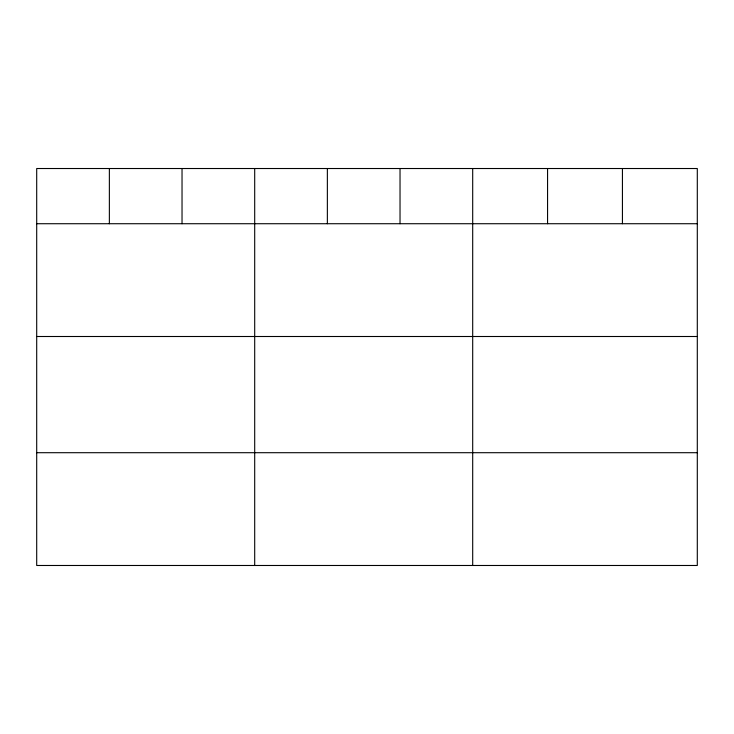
<?xml version="1.0" encoding="UTF-8"?>
<svg xmlns="http://www.w3.org/2000/svg" width="734" height="734" viewBox="0 0 734 734"><rect width="100%" height="100%" fill="white"/><g stroke="black" fill="none" stroke-linecap="round" stroke-linejoin="round"><path stroke-width="1.1" d="M697.3 223.723L697.3 565.483L36.7 565.483L36.7 168.517L697.3 168.517L697.3 223.723L36.7 223.723M36.7 336.502L697.3 336.502M36.7 452.704L697.3 452.704M622.432 168.517L622.432 223.723M547.564 168.517L547.564 223.723M472.696 168.517L472.696 565.483M400.03 168.517L400.03 223.723M327.364 168.517L327.364 223.723M254.698 168.517L254.698 565.483M182.032 168.517L182.032 223.723M109.366 168.517L109.366 223.723"/></g></svg>
